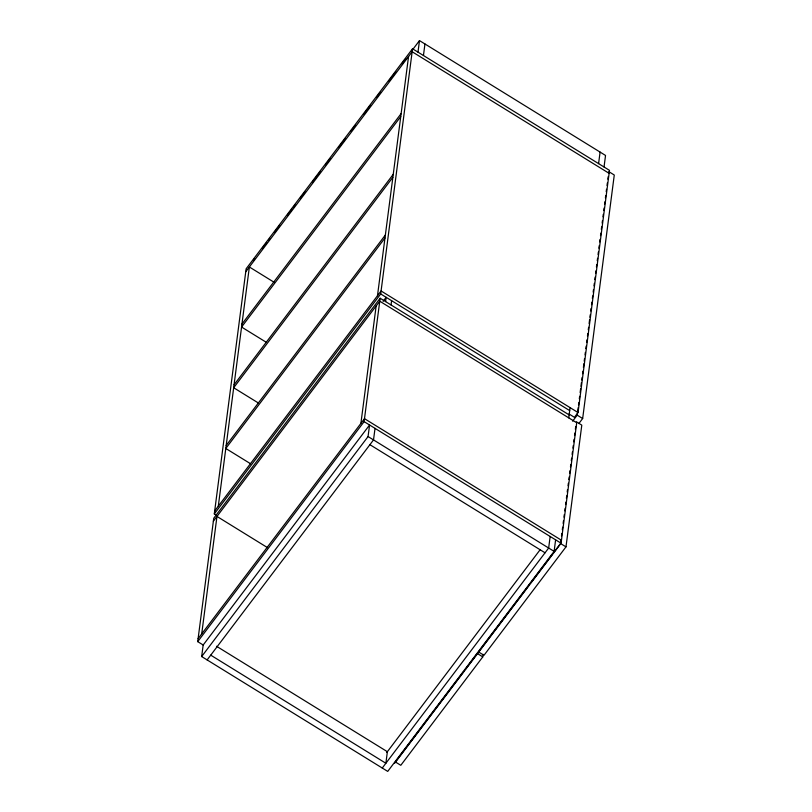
<?xml version="1.0" encoding="UTF-8"?>
<svg xmlns="http://www.w3.org/2000/svg" width="812" height="812" viewBox="0 0 812 812"><rect width="100%" height="100%" fill="white"/><g stroke="black" fill="none" stroke-linecap="round" stroke-linejoin="round"><path stroke-width="1.22" d="M203.101 644.961L197.722 641.642L213.749 518.239L380.138 298.227L569.131 414.891M216.449 515.275L214.297 513.945L246.137 268.792L412.537 48.781L609.497 170.358L578.042 412.547L574.429 417.317L569.05 413.998M201.711 633.898L216.966 516.432L267.554 547.664M218.296 506.211L249.365 266.986L274.121 282.272M201.67 656.553L203.173 645.012L369.572 425.001L368.069 436.551L201.67 656.553L387.72 771.4L554.119 551.389L555.611 539.848M360.893 423.438L376.149 305.972M377.478 295.741L408.548 56.525M197.722 641.642L364.111 421.631L380.138 298.227M214.297 513.945L380.696 293.944L412.537 48.781M385.598 301.597L386.147 297.304L383.102 301.343M417.987 52.151L419.489 40.6L605.539 155.447L604.037 166.988M375.022 428.371L373.52 439.911L207.121 659.923M391.049 304.967L391.607 300.673M423.448 55.51L424.95 43.97M463.672 671.585L395.342 761.93L400.793 765.3L482.785 656.878L483.11 654.37M550.16 536.478L548.658 548.029L382.269 768.03M598.586 163.628L600.088 152.077M568.745 417.855L570.075 407.624M560.696 542.254L561.021 539.747M561.508 535.981L561.833 533.464M562.32 529.698L562.655 527.191M563.142 523.425L563.467 520.918M563.954 517.153L564.279 514.646M564.766 510.88L565.101 508.363M565.588 504.597L565.913 502.09M566.4 498.324L566.725 495.817M567.212 492.052L567.537 489.534M568.035 485.769L568.359 483.262M568.847 479.496L569.171 476.989M569.659 473.223L569.983 470.706M570.481 466.941L570.806 464.434M571.293 460.668L571.618 458.161M572.105 454.395L572.43 451.878M572.917 448.112L573.252 445.605M573.739 441.84L574.064 439.333M574.551 435.567L574.876 433.05M575.363 429.284L575.698 426.777M572.643 421.184L577.2 415.155L578.185 407.624M578.509 405.117L578.834 402.61M579.321 398.844L579.646 396.327M580.133 392.561L580.621 388.796M580.956 386.289L581.443 382.523M581.768 380.016L582.092 377.499M582.58 373.733L582.904 371.226M583.402 367.46L583.889 363.695M584.214 361.188L584.538 358.671M585.026 354.905L585.351 352.398M585.838 348.632L586.173 346.125M586.66 342.359L586.985 339.842M587.472 336.077L587.797 333.57M588.284 329.804L588.609 327.297M589.106 323.531L589.593 319.766M589.918 317.248L590.243 314.741M590.73 310.976L591.055 308.469M591.552 304.703L591.877 302.186M592.364 298.42L592.689 295.913M593.176 292.147L593.501 289.64M593.998 285.875L594.323 283.358M594.81 279.592L595.135 277.085M595.622 273.319L595.947 270.812M596.434 267.046L596.769 264.529M597.256 260.764L597.581 258.257M598.068 254.491L598.393 251.984M598.88 248.218L599.205 245.701M599.703 241.935L600.027 239.428M600.515 235.663L600.839 233.156M601.327 229.39L601.651 226.873M602.149 223.107L602.474 220.6M602.961 216.834L603.286 214.327M603.773 210.562L604.098 208.045M604.585 204.279L604.92 201.772M605.407 198.006L605.732 195.499M606.219 191.733L606.544 189.226M607.031 185.461L607.366 182.944M607.853 179.178L608.178 176.671M394.673 763.219L561.072 543.208L576.713 422.778L379.752 301.201L213.363 521.202M529.404 584.67L478.542 651.924L483.993 655.294L565.984 546.872L581.798 425.123L576.347 421.753M578.865 423.539L582.661 418.525L614.278 175.016L608.827 171.647M253.1 260.611L254.623 258.592M262.256 248.502L266.833 242.443M268.366 240.423L269.888 238.403M274.466 232.354L279.815 225.289M287.448 215.19L292.026 209.141M293.548 207.121L295.081 205.101M300.42 198.037L304.997 191.977M312.63 181.888L320.263 171.799M325.612 164.734L330.19 158.675M338.584 147.581L345.455 138.497M350.794 131.432L355.372 125.373M363.776 114.269L370.637 105.195M376.748 97.115L380.564 92.071M388.958 80.967L395.83 71.882M401.94 63.813L405.756 58.768M412.618 49.684L419.489 40.6M245.752 271.756L412.151 51.755L609.112 173.332M241.956 324.069L401.128 113.609M400.742 116.573L241.57 327.043L266.316 342.319M234.069 384.786L393.241 174.316M392.856 177.29L233.683 387.75L258.439 403.036M226.183 445.494L385.355 235.033M384.969 237.997L225.797 448.468L250.553 463.743M214.683 510.981L381.082 290.97L578.042 412.547M198.108 638.668L364.497 418.667L561.457 540.244M386.816 752.45L540.234 549.592M465.185 669.575L476.573 654.523M530.926 582.661L552.18 554.555M553.703 552.546L560.534 543.512L565.984 546.872M380.696 293.944L569.689 410.598M577.2 415.155L582.661 418.525M364.111 421.631L561.072 543.208M368.069 436.551L554.119 551.389M369.917 444.682L545.055 552.799M477.334 653.518L482.785 656.878M216.53 646.261L387.375 751.709L385.873 763.26L210.734 655.152"/></g></svg>
